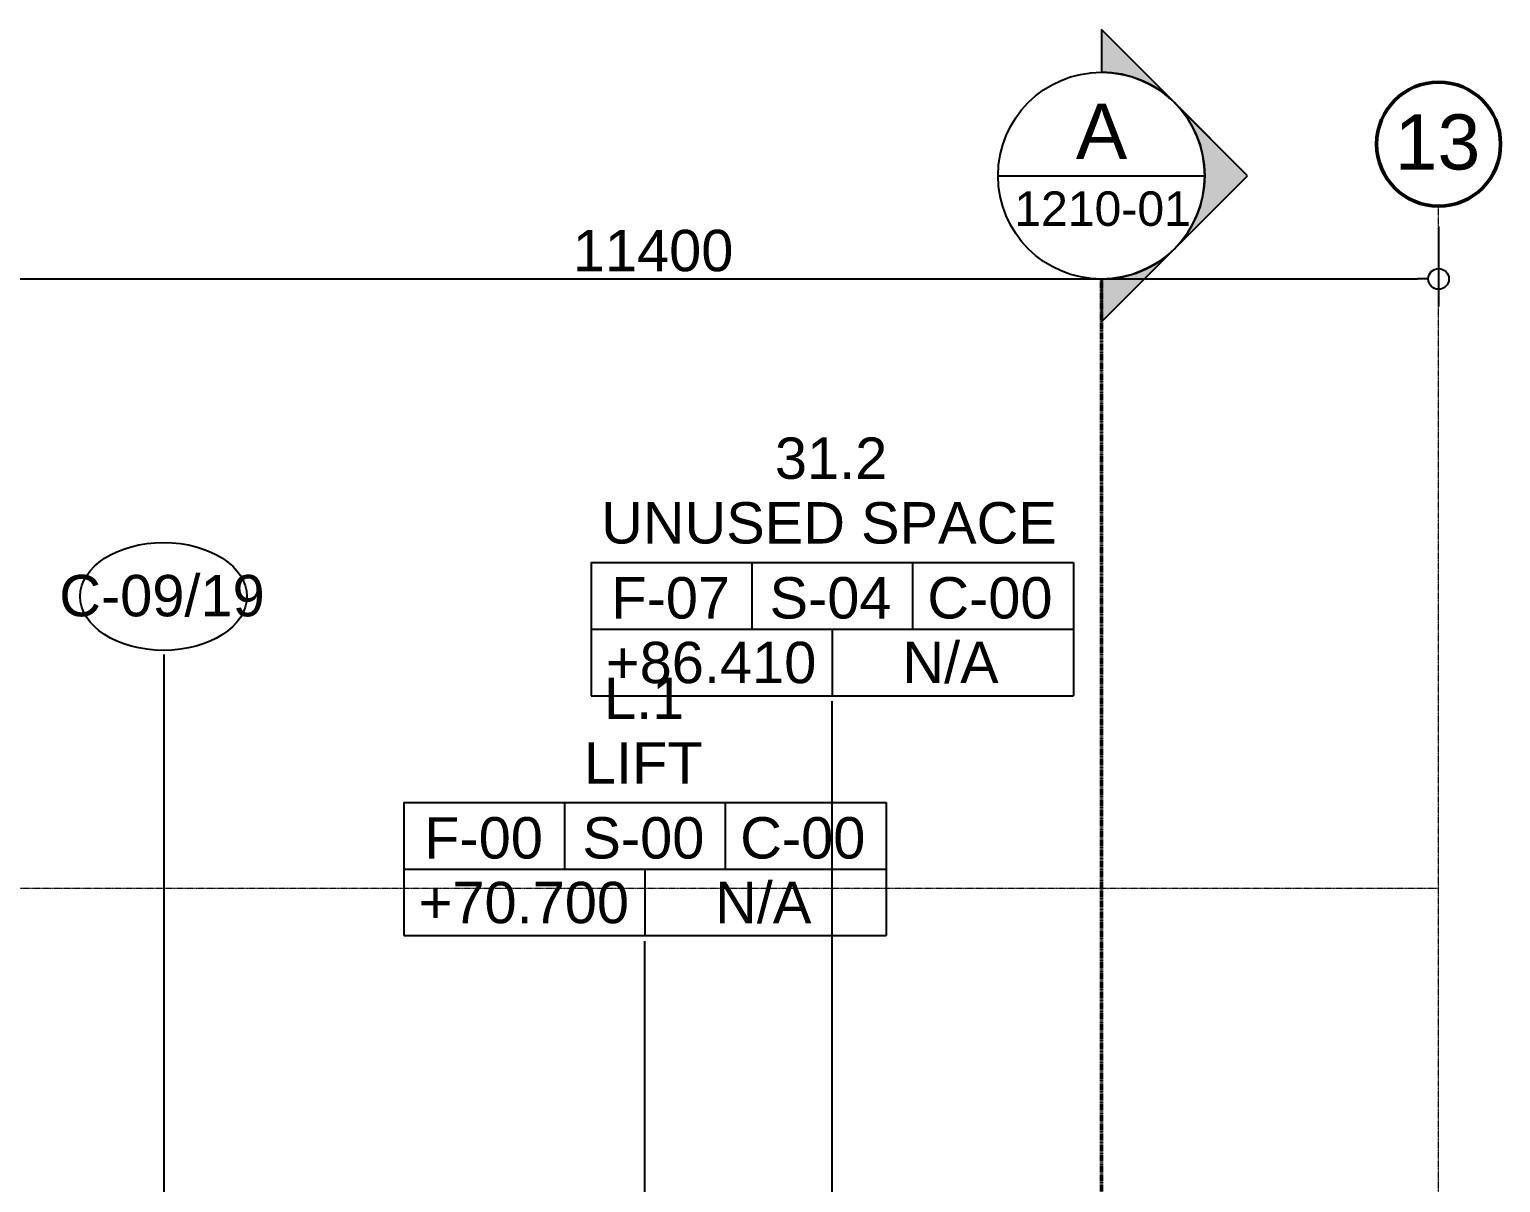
# Model space of a CAD drawing. Header units: millimetres. Extents: x -853432 to -773672, y -18171 to 22484.
# Drawn here: x -789107 to -778432, y 14120 to 22484 of the extents above; entities that cross this region are included whole.
import ezdxf

# ---------------------------------------------------------------- set-up
doc = ezdxf.new("R2010")
doc.units = ezdxf.units.MM
doc.linetypes.add('DPA_Grid _ Level 100', pattern=[10, 5.5, -1.6, 1.3, -1.6])
for name, color, linetype, lineweight in [('A-ANNO-DIMS', 1, 'Continuous', 9), ('A-ANNO-NOTE', 3, 'Continuous', 25), ('A-ROOM-IDEN', 3, 'Continuous', 25), ('A-ROOM-LINE', 3, 'Continuous', 25), ('G-ANNO-SECL', 3, 'Continuous', 9), ('S-GRID', 251, 'Continuous', 9), ('S-GRID-IDEN', 3, 'Continuous', 50)]:
    doc.layers.add(name, color=color, linetype=linetype, lineweight=lineweight)
doc.styles.add('Arial', font='arial.ttf', dxfattribs={"height": 400})
doc.styles.add('Arial_1', font='arial.ttf', dxfattribs={"height": 250})
doc.styles.add('Arial_2', font='arial.ttf', dxfattribs={"height": 300})
doc.dimstyles.new('DPA-DIM-3_0_C-C', dxfattribs={"dimscale": 304.8, "dimtxt": 306.07782, "dimasz": 0.492126, "dimexe": 0.656168, "dimexo": 0.0625, "dimgap": 0.164042, "dimtad": 1, "dimdec": 0, "dimzin": 0, "dimdsep": 46, "dimtxsty": 'Arial_2', "dimblk1": 'DOTBLANK', "dimblk2": 'DOTBLANK', "dimsah": 1, "dimcen": 0.09, "dimdle": 0.656168, "dimadec": 8, "dimazin": 0, "dimtfac": 1, "dimtdec": 4, "dimtix": 1, "dimtmove": 0, "dimatfit": 3, "dimfxl": 1.312336, "dimfxlon": 1, "dimtvp": 1, "dimtolj": 1, "dimtzin": 0, "dimarcsym": 2})

# ---------------------------------------------------------------- blocks, each defined once
blk = doc.blocks.new('Section - Section Head-531884-4251-01 ENLARGED CONCOURSE LEVEL - REFLECTED CEILING PLAN - SHEET 2')
at = {"layer": 'G-ANNO-SECL'}
h = blk.add_hatch(color=256, dxfattribs=at)
edge = h.paths.add_edge_path()
edge.add_line((-12.8, 5.3), (-7.5, 10.61))
edge.add_line((-7.5, 10.61), (-2.2, 5.3))
edge.add_arc((-7.5, 0), 7.5, 45, 135)
h = blk.add_hatch(color=256, dxfattribs=at)
edge = h.paths.add_edge_path()
edge.add_arc((-7.5, 0), 7.5, 0, 45)
edge.add_line((-2.2, 5.3), (3.11, 0))
edge.add_line((3.11, 0), (0, 0))
edge = h.paths.add_edge_path()
edge.add_line((-15, 0), (-18.11, 0))
edge.add_line((-18.11, 0), (-12.8, 5.3))
edge.add_arc((-7.5, 0), 7.5, 135, 180)
at = {"layer": 'G-ANNO-SECL', "lineweight": 25}
for p, q in [((-7.5, 10.61), (-18.11, 0)), ((-7.5, 10.61), (-12.8, 5.3)), ((3.11, 0), (-7.5, 10.61)), ((-2.2, 5.3), (-7.5, 10.61)), ((-12.8, 5.3), (-18.11, 0)), ((3.11, 0), (-2.2, 5.3)), ((-18.11, 0), (-15, 0)), ((-18.11, 0), (-15, 0)), ((0, 0), (3.11, 0)), ((0, 0), (3.11, 0))]:
    blk.add_line(p, q, dxfattribs=at)
blk.add_circle((-7.5, 0), 7.5, dxfattribs=at)
for start, end in [(45, 135), (135, 180), (0, 45)]:
    blk.add_arc((-7.5, 0), 7.5, start, end, dxfattribs=at)
blk = doc.blocks.new('DPA_Room Tag Box - Standard-4486259-4251-01 ENLARGED CONCOURSE LEVEL - REFLECTED CEILING PLAN - SHEET 2')
at = {"layer": 'A-ROOM-LINE'}
for p, q in [((-17.5, -2.94), (-17.5, -12.6)), ((-17.5, -2.94), (17.5, -2.94)), ((-5.83, -2.94), (-5.83, -7.77)), ((5.83, -2.94), (5.83, -7.77)), ((17.5, -2.94), (17.5, -12.6)), ((-17.5, -7.77), (17.5, -7.77)), ((0, -7.77), (0, -12.6)), ((-17.5, -12.6), (17.5, -12.6))]:
    blk.add_line(p, q, dxfattribs=at)
blk = doc.blocks.new('Ceiling Tags - Ceiling Tags-9510765-4251-01 ENLARGED CONCOURSE LEVEL - REFLECTED CEILING PLAN - SHEET 2')
at = {"layer": 'A-ANNO-NOTE'}
blk.add_ellipse((0, 0), major_axis=(6.05, 0), ratio=0.646436, dxfattribs=at)
blk = doc.blocks.new('Grid - 100 Scale-2291345-4251-01 ENLARGED CONCOURSE LEVEL - REFLECTED CEILING PLAN - SHEET 2')
at = {"layer": 'S-GRID-IDEN'}
blk.add_circle((0, 0), 4.5, dxfattribs=at)
blk = doc.blocks.new('_DotBlank')
at = {"color": 0, "linetype": 'ByBlock', "lineweight": -2}
blk.add_line((-0.5, 0), (-1, 0), dxfattribs=at)
blk.add_circle((0, 0), 0.5, dxfattribs=at)
blk = doc.blocks.new('*D2470')
at = {"layer": 'A-ANNO-DIMS', "color": 0, "lineweight": -2, "transparency": 16777216}
for p, q in [((45600, 17476), (45600, 16895)), ((57000, 17476), (57000, 16895)), ((45750, 17095), (56850, 17095))]:
    blk.add_line(p, q, dxfattribs=at)
at = {"layer": 'Defpoints', "color": 0, "transparency": 16777216}
for p in [(45600, 17495), (57000, 17495), (57000, 17095)]:
    blk.add_point(p, dxfattribs=at)
at = {"layer": 'A-ANNO-DIMS', "color": 0, "lineweight": -2, "transparency": 16777216, "xscale": 150, "yscale": 150, "zscale": 150, "rotation": 180}
blk.add_blockref('_DotBlank', (45600, 17095), dxfattribs=at)
at = {"layer": 'A-ANNO-DIMS', "color": 0, "lineweight": -2, "transparency": 16777216, "xscale": 150, "yscale": 150, "zscale": 150}
blk.add_blockref('_DotBlank', (57000, 17095), dxfattribs=at)
at = {"layer": 'A-ANNO-DIMS', "color": 0, "transparency": 16777216, "insert": (51300, 17299), "char_height": 300, "width": 1384.41, "attachment_point": 5, "style": 'Arial_2'}
blk.add_mtext('\\A1;11400', dxfattribs=at)
blk = doc.blocks.new('*U2464')
at = {"layer": 'S-GRID', "linetype": 'DPA_Grid _ Level 100'}
for p, q in [((57000, -21399.8), (57000, 17622.8)), ((57000, 12673), (-16649.5, 12673))]:
    blk.add_line(p, q, dxfattribs=at)
at = {"layer": 'S-GRID-IDEN', "xscale": 99.99999999999993, "yscale": 99.99999999999993, "zscale": 99.99999999999993}
blk.add_blockref('Grid - 100 Scale-2291345-4251-01 ENLARGED CONCOURSE LEVEL - REFLECTED CEILING PLAN - SHEET 2', (57000, 18072.8), dxfattribs=at)
at = {"layer": 'S-GRID-IDEN', "lineweight": 9, "insert": (56681.2, 18288.7), "char_height": 400, "width": 753.586, "attachment_point": 1, "style": 'Arial'}
blk.add_mtext('13', dxfattribs=at)
at = {"layer": 'A-ANNO-DIMS'}
dim = blk.add_linear_dim(base=(57000, 17095.4), p1=(45600, 17495.4), p2=(57000, 17495.4), dimstyle='DPA-DIM-3_0_C-C', override={"dimpost": '<>', "dimfxl": 11400}, dxfattribs=at)
dim.commit()
dim.dimension.update_dxf_attribs({"geometry": '*D2470', "text_midpoint": (51300, 17298.6)})

msp = doc.modelspace()

# ---------------------------------------------------------------- linework, layer by layer
at = {"layer": 'A-ANNO-NOTE'}
msp.add_line((-788130, 9633), (-788130, 17949), dxfattribs=at)
at = {"layer": 'A-ROOM-IDEN'}
for p, q in [((-783282, 12154), (-783282, 17611)), ((-784641, 8354), (-784641, 15871))]:
    msp.add_line(p, q, dxfattribs=at)
at = {"layer": 'G-ANNO-SECL', "lineweight": 25}
msp.add_line((-782079, 21423), (-780579, 21423), dxfattribs=at)
at = {"layer": 'G-ANNO-SECL', "linetype": 'DPA_Grid _ Level 100', "lineweight": 50}
msp.add_line((-781329, 20673), (-781329, -17971), dxfattribs=at)

# ---------------------------------------------------------------- block references
msp.add_blockref('*U2464', (-835882, 3579))
at = {"layer": 'A-ANNO-NOTE', "xscale": 100, "yscale": 100, "zscale": 100}
msp.add_blockref('Ceiling Tags - Ceiling Tags-9510765-4251-01 ENLARGED CONCOURSE LEVEL - REFLECTED CEILING PLAN - SHEET 2', (-788134, 18371), dxfattribs=at)
at = {"layer": 'A-ROOM-IDEN', "xscale": 99.99999999999993, "yscale": 99.99999999999993, "zscale": 99.99999999999993}
for p in [(-783282, 18911), (-784641, 17171)]:
    msp.add_blockref('DPA_Room Tag Box - Standard-4486259-4251-01 ENLARGED CONCOURSE LEVEL - REFLECTED CEILING PLAN - SHEET 2', p, dxfattribs=at)
at = {"layer": 'G-ANNO-SECL', "lineweight": 25, "xscale": 99.99999999999993, "yscale": 99.99999999999993, "zscale": 99.99999999999993, "rotation": 269.9999999999996}
msp.add_blockref('Section - Section Head-531884-4251-01 ENLARGED CONCOURSE LEVEL - REFLECTED CEILING PLAN - SHEET 2', (-781329, 20673), dxfattribs=at)

# ---------------------------------------------------------------- texts
at = {"layer": 'A-ANNO-NOTE', "lineweight": 9, "insert": (-788891, 18527), "char_height": 300, "width": 1835.86, "attachment_point": 1, "style": 'Arial_2'}
msp.add_mtext('C-09/19', dxfattribs=at)
at = {"layer": 'A-ROOM-IDEN', "lineweight": 9, "char_height": 300, "attachment_point": 1, "style": 'Arial_2'}
for s, insert, width in [('31.2', (-783698, 19524), 1010.13), ('UNUSED SPACE', (-784959, 19055), 4056.54), ('F-07', (-784885, 18511), 1058.23), ('S-04', (-783737, 18511), 1090.29), ('C-00', (-782592, 18511), 1114.35), ('+86.410', (-784924, 18042), 1883.97), ('N/A', (-782773, 18042), 857.81), ('L.1', (-784938, 17783), 721.52), ('LIFT', (-785084, 17314), 1066.24), ('F-00', (-786243, 16770), 1058.23), ('S-00', (-785095, 16770), 1090.29), ('C-00', (-783950, 16770), 1114.35), ('+70.700', (-786283, 16301), 1883.97), ('N/A', (-784132, 16301), 857.81)]:
    msp.add_mtext(s, dxfattribs=dict(at, insert=insert, width=width))
at = {"layer": 'G-ANNO-SECL', "lineweight": 25, "attachment_point": 1}
for s, insert, char_height, width, style in [('A', (-781514, 21945), 400, 456.96, 'Arial'), ('1210-01', (-781961, 21309), 250, 1539.24, 'Arial_1')]:
    msp.add_mtext(s, dxfattribs=dict(at, insert=insert, char_height=char_height, width=width, style=style))

doc.saveas('drawing.dxf')
